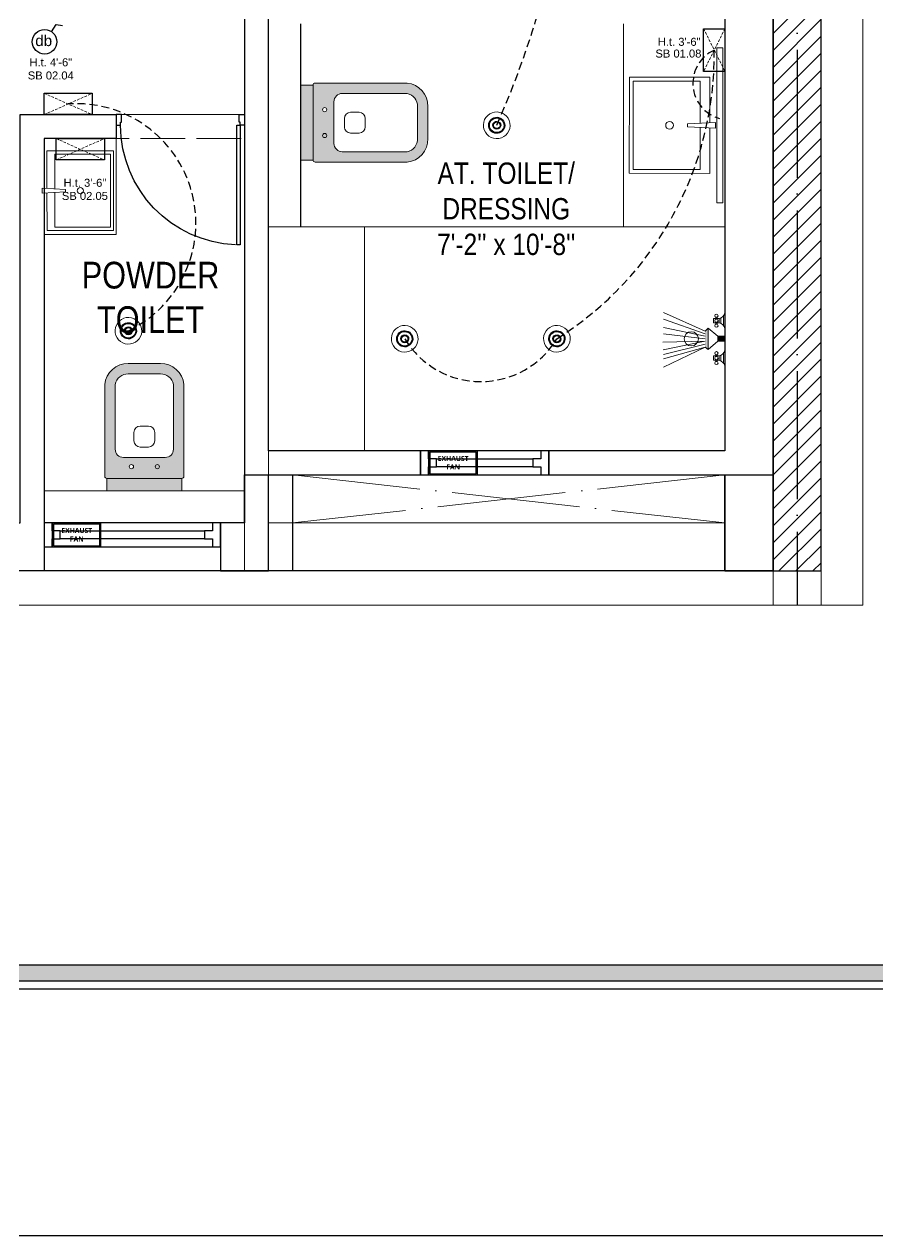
# Model space of a CAD drawing. Header units: millimetres. Extents: x 56222 to 3066687, y -650199 to -121287.
# Drawn here: x 143220.4 to 143380.3, y -176847.2 to -176620.2 of the extents above; entities that cross this region are included whole.
import ezdxf

# ---------------------------------------------------------------- set-up
doc = ezdxf.new("R2010")
doc.units = ezdxf.units.MM
doc.header["$MEASUREMENT"] = 0
for name, pattern in [('ACAD_ISO02W100', [15, 12, -3]), ('ACAD_ISO04W100', [30, 24, -3, 0, -3]), ('DASHED', [0.75, 0.5, -0.25]), ('DASHED2', [0.375, 0.25, -0.125])]:
    doc.linetypes.add(name, pattern=pattern)
doc.layers.add('AR DOOR', color=40, linetype='Continuous')
doc.layers.add('AR ELE-5', color=134, linetype='Continuous')
for name, color, linetype, lineweight in [('COLUMN', 1, 'Continuous', 30), ('dim05', 1, 'Continuous', 13), ('el', 7, 'Continuous', 20), ('ELEC-wires', 1, 'DASHED2', 13), ('Electrical', 84, 'Continuous', 30), ('ELEVATION ( SPIRAL STAIR )', 250, 'Continuous', 9), ('FIRST FLOOR ( TEXT )', 7, 'Continuous', 9), ('FURNITURE', 32, 'Continuous', 9), ('GROUND FLOOR', 7, 'Continuous', 9), ('GROUND FLOOR  ( HATCH )', 251, 'Continuous', 9), ('GROUND FLOOR  ( PLINE )', 251, 'Continuous', 30), ('Labelling', 1, 'Continuous', 25), ('Looping', 10, 'Continuous', 25), ('NAME PLATE', 7, 'Continuous', 25), ('SECOND FLOOR', 7, 'Continuous', 9), ('SECOND FLOOR  ( PLINE )', 251, 'Continuous', 30), ('SECOND FLOOR ( PLine )', 7, 'Continuous', 30), ('SECOND FLOOR ( TEXT )', 7, 'Continuous', 9), ('UTILITY', 48, 'Continuous', 9), ('X_PLOT', 1, 'Continuous', 9), ('XX~SLAB ( BEAM )~ ( DIM )', 7, 'Continuous', 9), ('XX~STR BEAM', 5, 'ACAD_ISO02W100', 9)]:
    doc.layers.add(name, color=color, linetype=linetype, lineweight=lineweight)
doc.layers.add('XX~SLAB ( PLINE )', color=251, linetype='Continuous', plot=False)
doc.styles.add("Cn_BT_0'-0", font='swissc.ttf')
doc.styles.add('KATHA', font='swissc.ttf')
doc.styles.get("Standard").update_dxf_attribs({"font": 'arial.ttf', "height": 6})

# ---------------------------------------------------------------- blocks, each defined once
blk = doc.blocks.new('A$C3EC62B37')
at = {"layer": 'FURNITURE', "lineweight": 30, "ltscale": 0.25, "true_color": 0xffffff}
h = blk.add_hatch(color=7, dxfattribs=at)
h.dxf.hatch_style = 1
h.paths.add_polyline_path([(-12.22, 0), (-12.22, 2.35), (-26.26, 2.35), (-26.26, 0)])
h.paths.add_polyline_path([(-26.26, 2.35), (-12.22, 2.35, 0.414214), (-11.83, 2.74), (-11.83, 19.96, 0.388639), (-16.24, 23.87), (-22.38, 23.87, 0.379499), (-26.65, 19.96), (-26.65, 2.74, 0.414214)])
h.paths.add_polyline_path([(-15.35, 6.26), (-23.13, 6.26, -0.414214), (-24.7, 7.83), (-24.7, 19.96, -0.349567), (-22.37, 21.91), (-16.24, 21.91, -0.364948), (-13.78, 19.96), (-13.78, 7.83, -0.414214)], flags=16)
h.paths.add_polyline_path([(-18.46, 8.22), (-20.02, 8.22, -0.414214), (-21.2, 9.39), (-21.2, 10.96, -0.414214), (-20.02, 12.13), (-18.46, 12.13, -0.414214), (-17.28, 10.96), (-17.28, 9.39, -0.414214)], flags=0)
h.paths.add_polyline_path([(-22.06, 4.53, -1), (-21.27, 4.53, -1)], flags=16)
at = {"layer": 'FURNITURE', "color": 0, "linetype": 'ByBlock', "lineweight": -2}
for p, q in [((-22.24, 23.87), (-16.24, 23.87)), ((-22.24, 21.91), (-16.24, 21.91)), ((-26.65, 2.74), (-26.65, 19.96)), ((-24.7, 7.83), (-24.7, 19.96)), ((-13.78, 7.83), (-13.78, 19.96)), ((-11.83, 2.74), (-11.83, 19.96)), ((-20.02, 12.13), (-18.46, 12.13)), ((-21.2, 9.39), (-21.2, 10.96)), ((-17.28, 9.39), (-17.28, 10.96)), ((-20.02, 8.22), (-18.46, 8.22)), ((-23.13, 6.26), (-15.35, 6.26)), ((-26.26, 2.35), (-12.22, 2.35)), ((-26.26, 2.35), (-26.26, 0)), ((-12.22, 2.35), (-12.22, 0)), ((-26.26, 0), (-12.22, 0)), ((-26.26, 0), (-12.22, 0))]:
    blk.add_line(p, q, dxfattribs=at)
for centre in [(-21.66, 4.53), (-16.81, 4.53)]:
    blk.add_circle(centre, 0.391, dxfattribs=at)
for centre, radius, start, end in [((-22.31, 19.5), 4.37, 89.0873, 174.0395), ((-16.17, 19.5), 4.37, 5.9605, 90.9127), ((-22.31, 19.48), 2.44, 88.437, 168.6348), ((-16.17, 19.48), 2.44, 11.3652, 91.563), ((-20.02, 10.96), 1.17, 90, 180), ((-18.46, 10.96), 1.17, 0, 90), ((-20.02, 9.39), 1.17, 180, 270), ((-18.46, 9.39), 1.17, 270, 0), ((-23.13, 7.83), 1.57, 180, 270), ((-15.35, 7.83), 1.57, 270, 0), ((-26.26, 2.74), 0.391, 180, 270), ((-12.22, 2.74), 0.391, 270, 0)]:
    blk.add_arc(centre, radius, start, end, dxfattribs=at)
blk = doc.blocks.new('*U356')
for points in [[(-40, 0), (0, 0), (0, 30), (10, 30), (10, 100), (-40, 100)], [(0, 0), (0, -1120), (30, -1120), (30, 0)], [(1160, 0), (1120, 0), (1120, 30), (1110, 30), (1110, 100), (1160, 100)]]:
    blk.add_lwpolyline(points, close=True)
at = {"layer": 'AR ELE-5', "linetype": 'ByBlock', "ltscale": 15}
blk.add_arc((-2, 1), 1122, 272.373, 359.9653, dxfattribs=at)
blk = doc.blocks.new('A$C07311617')
at = {"layer": 'UTILITY'}
h = blk.add_hatch(color=7, dxfattribs=at)
h.paths.add_polyline_path([(-3.13, 2.02), (-3.13, 0), (-3.74, 0), (-3.74, 0.46), (-3.74, 1.42)])
h.paths.add_polyline_path([(-3.13, 0), (-3.13, -0.46), (-3.13, -2.02), (-3.74, -1.59), (-3.74, -0.46), (-3.74, 0)])
h = blk.add_hatch(color=7, dxfattribs=at)
h.paths.add_polyline_path([(0, 0.46), (0, 0), (-1.35, 0), (-1.35, 0.46)])
h.paths.add_polyline_path([(0, 0), (0, -0.46), (-1.35, -0.46), (-1.35, 0)])
at = {"layer": 'UTILITY', "color": 7}
for p, q in [((-3.74, 1.42), (-11.52, 4.9)), ((-3.74, 0.94), (-11.52, 3.66)), ((-1.74, 3.79), (-1.74, 4.05)), ((-1.74, 2.99), (-1.74, 2.72)), ((-1.47, 3.79), (-1.47, 4.05)), ((-1.47, 2.99), (-1.47, 2.72)), ((-0.8, 3.9), (-0.8, 2.88)), ((-0.27, 2.44), (-0.27, 4.33)), ((-3.74, 0.46), (-11.52, 2.15)), ((-3.74, 0), (-11.52, 0.93)), ((-3.13, 2.02), (-3.74, 1.42)), ((-3.13, -0.46), (-3.13, 2.02)), ((-1.35, 0.46), (-3.13, 2.02)), ((-3.13, 0.46), (-3.13, 1.42)), ((-1.35, -0.46), (-1.35, 0.46)), ((-1.35, 0.46), (0, 0.46)), ((0, -0.46), (0, 0.46)), ((-3.74, -0.46), (-11.62, -0.61)), ((-3.74, -0.46), (-11.57, -2.09)), ((-3.74, -1.03), (-11.52, -2.96)), ((-3.74, -1.59), (-11.52, -5.3)), ((-3.74, -1.59), (-11.52, -3.73)), ((-3.74, -1.59), (-3.13, -2.02)), ((-3.13, -0.46), (-3.13, -2.02)), ((-1.35, -0.46), (-3.13, -2.02)), ((-1.35, -0.46), (0, -0.46)), ((-1.74, -3.22), (-1.74, -2.95)), ((-1.74, -4.02), (-1.74, -4.29)), ((-1.47, -3.22), (-1.47, -2.95)), ((-1.47, -4.02), (-1.47, -4.29)), ((-0.8, -4.13), (-0.8, -3.11)), ((-0.27, -2.68), (-0.27, -4.56))]:
    blk.add_line(p, q, dxfattribs=at)
for points in [[(-1.07, 2.99), (-2.14, 2.99), (-2.14, 3.79), (-1.07, 3.79)], [(-1.07, -3.22), (-2.14, -3.22), (-2.14, -4.02), (-1.07, -4.02)]]:
    blk.add_lwpolyline(points, close=True, dxfattribs=at)
for points in [[(-1.35, 0.46), (-3.13, 2.02)], [(-3.13, -2.02), (-1.35, -0.46)]]:
    blk.add_lwpolyline(points, dxfattribs=at)
for centre, radius in [((-1.6, 4.32), 0.298), ((-1.6, 3.39), 0.298), ((-1.6, 2.45), 0.298), ((-6.31, 0), 1.33), ((-1.6, -2.69), 0.298), ((-1.6, -3.62), 0.298), ((-1.6, -4.55), 0.298)]:
    blk.add_circle(centre, radius, dxfattribs=at)
for centre, start, end in [((-1.47, 5.26), 285.2551, 344.7449), ((-1.47, 1.52), 15.2551, 74.7449), ((-1.47, -1.75), 285.2551, 344.7449), ((-1.47, -5.49), 15.2551, 74.7449)]:
    blk.add_arc(centre, 1.52, start, end, dxfattribs=at)
blk = doc.blocks.new('6616')
at = {"color": 242, "linetype": 'DASHED', "true_color": 0xcd2027}
for p, q in [((386784.79, -36915.77), (386775.78, -36911.78)), ((386784.79, -36911.78), (386775.78, -36915.77))]:
    blk.add_line(p, q, dxfattribs=at)
at = {"layer": 'ELEC-wires', "color": 5, "linetype": 'ByBlock', "lineweight": 30, "ltscale": 4}
blk.add_lwpolyline([(386775.78, -36911.78), (386784.79, -36911.78), (386784.79, -36915.77), (386775.78, -36915.77)], close=True, dxfattribs=at)
blk = doc.blocks.new('A$C1B9B2090')
at = {"layer": 'Electrical', "ltscale": 10}
blk.add_line((0, 4.97), (10.08, 4.97), dxfattribs=at)
at = {"layer": 'Electrical', "ltscale": 2}
for points in [[(0, 0), (10.08, 0), (10.08, 4.97), (0, 4.97)], [(0.25, 0.25), (9.83, 0.25), (9.83, 4.72), (0.25, 4.72)]]:
    blk.add_lwpolyline(points, close=True, dxfattribs=at)
at = {"layer": 'Electrical', "ltscale": 2, "insert": (1.5, 3.92), "char_height": 1.05, "width": 7.1646, "attachment_point": 1}
blk.add_mtext('\\pxqc;{\\fMalgun Gothic|b1|i0|c0|p34;\\W5.565;\\C0;\\W1;EXHAUST \\P\\W7.7995;\\W1;FAN}', dxfattribs=at)
blk = doc.blocks.new('e')
at = {"layer": 'Electrical', "color": 5, "lineweight": 5, "ltscale": 8}
blk.add_ellipse((3359159.59, -519086.24), major_axis=(1.69, -1.84), ratio=1, start_param=-0.785398, end_param=5.497787, dxfattribs=at)
at = {"layer": 'Electrical', "color": 5, "ltscale": 8}
for major_axis, start_param, end_param in [((1.02, -1.1), -0.785398, 5.497787), ((-1.01, -0.93), 0.785398, 7.068583), ((-0.544, -0.501), 0.785398, 7.068583), ((-0.453, -0.417), 0.785398, 7.068583)]:
    blk.add_ellipse((3359159.59, -519086.24), major_axis=major_axis, ratio=1, start_param=start_param, end_param=end_param, dxfattribs=at)
blk = doc.blocks.new('LAYOUT FILE')
at = {"layer": 'NAME PLATE', "true_color": 0xd39e00}
h = blk.add_hatch(color=42, dxfattribs=at)
h.paths.add_polyline_path([(3346889.83, -513806.18), (3346889.83, -514260.7), (3347535.56, -514260.7), (3347535.56, -513806.18)])
h.paths.add_polyline_path([(3346894.36, -513810.71), (3347531.03, -513810.71), (3347531.03, -514256.17), (3346894.36, -514256.17)], flags=16)
at = {"layer": 'NAME PLATE', "color": 42, "true_color": 0xd39e00}
for points in [[(3346887.56, -513803.91), (3347537.83, -513803.91), (3347537.83, -514262.96), (3346887.56, -514262.96)], [(3346889.83, -513806.18), (3347535.56, -513806.18), (3347535.56, -514260.7), (3346889.83, -514260.7)], [(3346894.36, -513810.71), (3347531.03, -513810.71), (3347531.03, -514256.17), (3346894.36, -514256.17)]]:
    blk.add_lwpolyline(points, close=True, dxfattribs=at)

msp = doc.modelspace()

# ---------------------------------------------------------------- hatches: boundary and pattern name
at = {"layer": 'GROUND FLOOR  ( HATCH )'}
h = msp.add_hatch(dxfattribs=at)
h.set_pattern_fill('ANSI31', color=6, scale=18, style=0)
h.set_pattern_definition([(45, (26828.9481, -14103.4326), (-1.590990258, 1.590990258), [])])
h.paths.add_polyline_path([(143369.6341, -176564.7527), (143360.6341, -176564.7527), (143360.6341, -176722.607), (143369.6341, -176722.607)])

# ---------------------------------------------------------------- linework, layer by layer
at = {"layer": 'COLUMN'}
msp.add_lwpolyline([(143261.6341, -176713.607), (143261.6341, -176704.607), (143270.6341, -176704.607), (143270.6341, -176722.607), (143261.6341, -176722.607)], dxfattribs=at)
msp.add_lwpolyline([(143351.6341, -176704.607), (143360.6341, -176704.607), (143360.6341, -176722.607), (143351.6341, -176722.607)], close=True, dxfattribs=at)
at = {"layer": 'ELEVATION ( SPIRAL STAIR )', "color": 5}
msp.add_lwpolyline([(143350.0868, -176653.6667), (143351.2434, -176653.6667), (143351.2434, -176624.5677), (143350.0868, -176624.5677)], close=True, dxfattribs=at)
at = {"layer": 'FURNITURE'}
msp.add_line((143332.6341, -176658.107), (143332.6341, -176620.107), dxfattribs=at)
at = {"layer": 'FURNITURE', "color": 1, "lineweight": 30, "ltscale": 4, "elevation": 0.1256}
msp.add_lwpolyline([(143225.481, -176621.57), (143226.3993, -176620.2453), (143227.5824, -176620.4322)], dxfattribs=at)
at = {"layer": 'FURNITURE'}
for points in [[(143348.8091, -176639.6047), (143348.7946, -176648.1158), (143333.7007, -176648.107), (143333.7213, -176630.107), (143348.8153, -176630.1158), (143348.8097, -176638.6282)], [(143347.0087, -176639.5171), (143346.9947, -176647.3944), (143334.4213, -176647.3873), (143334.441, -176630.8277), (143347.0144, -176630.8348), (143347.0093, -176638.7134)], [(143224.6452, -176651.7669), (143224.6571, -176658.8019), (143237.1333, -176658.7946), (143237.1163, -176643.9164), (143224.6401, -176643.9236), (143224.6446, -176650.9597)], [(143226.1333, -176651.6944), (143226.1449, -176658.2056), (143236.5377, -176658.1997), (143236.5214, -176644.512), (143226.1286, -176644.5179), (143226.1328, -176651.0302)]]:
    msp.add_lwpolyline(points, dxfattribs=at)
for points in [[(143344.5929, -176638.8278), (143344.5925, -176639.3995), (143349.8893, -176639.6573), (143349.89, -176638.5771)], [(143237.6341, -176641.607), (143224.1341, -176641.607), (143224.1341, -176659.5659), (143237.6341, -176659.5659)], [(143228.1301, -176651.1247), (143228.1305, -176651.5972), (143223.7523, -176651.8103), (143223.7517, -176650.9174)], [(143266.1341, -176658.107), (143284.1341, -176658.107), (143284.1341, -176700.107), (143266.1341, -176700.107)]]:
    msp.add_lwpolyline(points, close=True, dxfattribs=at)
at = {"layer": 'FURNITURE', "color": 1, "lineweight": 30, "ltscale": 4}
msp.add_circle((143224.1967, -176623.4678, 0.1256), 2.2915, dxfattribs=at)
at = {"layer": 'FURNITURE'}
for centre, radius in [((143341.2477, -176639.1114), 0.7202), ((143230.8952, -176651.3591), 0.5953)]:
    msp.add_circle(centre, radius, dxfattribs=at)
at = {"layer": 'GROUND FLOOR'}
for p, q in [((143360.6341, -176564.7527), (143360.6341, -176729.0213)), ((143369.6341, -176564.7527), (143369.6341, -176729.0213)), ((143266.1341, -176658.107), (143351.6341, -176658.107))]:
    msp.add_line(p, q, dxfattribs=at)
at = {"layer": 'GROUND FLOOR', "color": 1, "linetype": 'ACAD_ISO04W100'}
msp.add_line((143365.1341, -176564.7527), (143365.1341, -176722.607), dxfattribs=at)
at = {"layer": 'GROUND FLOOR', "color": 6, "lineweight": 30}
msp.add_lwpolyline([(143360.6341, -176564.7527), (143360.6341, -176722.607), (143369.6341, -176722.607), (143369.6341, -176564.7527)], dxfattribs=at)
msp.add_lwpolyline([(143266.1341, -176572.607), (143351.6341, -176572.607), (143351.6341, -176700.107), (143266.1341, -176700.107)], close=True, dxfattribs=at)
at = {"layer": 'GROUND FLOOR  ( PLINE )'}
msp.add_lwpolyline([(143272.1341, -176620.107), (143272.1341, -176658.107)], dxfattribs=at)
at = {"layer": 'Labelling', "lineweight": 0, "ltscale": 10, "elevation": 0.1256}
msp.add_lwpolyline([(143104.5443, -176557.9523), (143377.4525, -176557.9523), (143377.4525, -176729.0213), (143104.5443, -176729.0213)], close=True, dxfattribs=at)
at = {"layer": 'Looping', "linetype": 'DASHED', "lineweight": 25, "ltscale": 3}
for centre, radius, start, end in [((143147.0194, -176567.4699), 177.0087, 336.127079, 357.689176), ((143286.6147, -176625.7454), 63.0236, 302.146269, 0.665873), ((143352.4821, -176631.2505), 6.8569, 114.541084, 254.08844), ((143230.1458, -176657.4526), 22.3901, 295.822597, 93.871436)]:
    msp.add_arc(centre, radius, start, end, dxfattribs=at)
at = {"layer": 'Looping', "color": 251, "linetype": 'DASHED', "lineweight": 25, "ltscale": 3, "true_color": 0x636466}
msp.add_arc((143305.8985, -176670.4703), 16.663, 211.219471, 328.780529, dxfattribs=at)
at = {"layer": 'SECOND FLOOR'}
for p, q in [((143261.6341, -176572.607), (143261.6341, -176722.607)), ((143266.1341, -176572.607), (143266.1341, -176722.607)), ((143351.6341, -176572.607), (143351.6341, -176700.107)), ((143261.6341, -176637.107), (143219.6341, -176637.107)), ((143231.6341, -176641.607), (143224.1341, -176641.607)), ((143224.1341, -176641.607), (143224.1341, -176722.607)), ((143266.1341, -176700.107), (143351.6341, -176700.107)), ((143266.1341, -176704.607), (143351.6341, -176704.607)), ((143351.6341, -176704.607), (143351.6341, -176722.607)), ((143261.6341, -176707.607), (143224.1341, -176707.607)), ((143351.6341, -176713.607), (143266.1341, -176713.607)), ((143360.6341, -176722.607), (143104.5443, -176722.607))]:
    msp.add_line(p, q, dxfattribs=at)
at = {"layer": 'SECOND FLOOR', "linetype": 'ACAD_ISO02W100', "ltscale": 0.7}
msp.add_line((143231.6341, -176641.607), (143261.6341, -176641.607), dxfattribs=at)
at = {"layer": 'SECOND FLOOR', "color": 1, "linetype": 'ACAD_ISO04W100'}
for p, q in [((143270.6341, -176704.607), (143351.6341, -176713.607)), ((143351.6341, -176704.607), (143270.6341, -176713.607))]:
    msp.add_line(p, q, dxfattribs=at)
at = {"layer": 'SECOND FLOOR  ( PLINE )'}
msp.add_lwpolyline([(143351.6341, -176564.7527), (143351.6341, -176568.107), (143320.1341, -176568.107), (143320.1341, -176572.607), (143351.6341, -176572.607), (143351.6341, -176700.107), (143318.629, -176700.107), (143318.629, -176704.607), (143351.6341, -176704.607), (143351.6341, -176722.607), (143360.6341, -176722.607), (143360.6341, -176564.7527)], dxfattribs=at)
at = {"layer": 'SECOND FLOOR ( PLine )'}
for points in [[(143261.6341, -176722.607), (143261.6341, -176722.607), (143266.1341, -176722.607), (143266.1341, -176704.607), (143294.629, -176704.607), (143294.629, -176700.107), (143266.1341, -176700.107), (143266.1341, -176572.607), (143290.1341, -176572.607), (143290.1341, -176568.107), (143261.6341, -176568.107), (143261.6341, -176572.607), (143261.6341, -176572.607), (143261.6341, -176713.607)], [(143261.6341, -176713.607), (143257.1341, -176713.607), (143257.1341, -176722.607), (143261.6341, -176722.607)]]:
    msp.add_lwpolyline(points, dxfattribs=at)
msp.add_lwpolyline([(143224.1341, -176637.107), (143237.6341, -176637.107), (143237.6341, -176641.607), (143224.1341, -176641.607), (143224.1341, -176641.607), (143224.1341, -176722.607), (143161.1341, -176722.607), (143161.1341, -176713.607), (143219.6341, -176713.607), (143219.6341, -176637.107)], close=True, dxfattribs=at)
at = {"layer": 'X_PLOT', "linetype": 'ACAD_ISO04W100', "lineweight": 30}
msp.add_line((143365.1341, -176564.7527), (143365.1341, -176729.0213), dxfattribs=at)
at = {"layer": 'XX~SLAB ( BEAM )~ ( DIM )', "color": 242, "linetype": 'DASHED', "true_color": 0xcd2027}
for p, q in [((143351.6341, -176621.013), (143347.6341, -176629.013)), ((143347.6341, -176621.013), (143351.6341, -176629.013))]:
    msp.add_line(p, q, dxfattribs=at)
at = {"layer": 'XX~SLAB ( BEAM )~ ( DIM )', "color": 3, "lineweight": 30}
msp.add_lwpolyline([(142945.2262, -176068.4444), (143500.1699, -176068.4444), (143500.1699, -176847.1604), (142945.2262, -176847.1604)], close=True, dxfattribs=at)
at = {"layer": 'XX~SLAB ( PLINE )'}
msp.add_line((143261.6341, -176713.607), (143224.1341, -176713.607), dxfattribs=at)
msp.add_lwpolyline([(143360.6341, -176564.7527), (143360.6341, -176722.607), (143351.6341, -176722.607), (143331.8294, -176722.607), (143291.4923, -176722.607), (143266.1341, -176722.607), (143119.1341, -176722.607), (143104.5443, -176722.607)], dxfattribs=at)
for points in [[(143318.629, -176700.107), (143317.129, -176700.107), (143317.129, -176701.607), (143315.629, -176701.607), (143315.629, -176703.107), (143297.629, -176703.107), (143297.629, -176701.607), (143296.129, -176701.607), (143296.129, -176700.107), (143294.629, -176700.107), (143294.629, -176704.607), (143296.129, -176704.607), (143296.129, -176703.107), (143297.629, -176703.107), (143297.629, -176701.607), (143315.629, -176701.607), (143315.629, -176703.107), (143317.129, -176703.107), (143317.129, -176704.607), (143318.629, -176704.607), (143318.629, -176700.107), (143294.629, -176700.107), (143294.629, -176704.607), (143318.629, -176704.607)], [(143257.1341, -176713.607), (143255.6341, -176713.607), (143255.6341, -176715.107), (143254.1341, -176715.107), (143254.1341, -176716.607), (143227.1341, -176716.607), (143227.1341, -176715.107), (143225.6341, -176715.107), (143225.6341, -176713.607), (143224.1341, -176713.607), (143224.1341, -176718.107), (143225.6341, -176718.107), (143225.6341, -176716.607), (143227.1341, -176716.607), (143227.1341, -176715.107), (143254.1341, -176715.107), (143254.1341, -176716.607), (143255.6341, -176716.607), (143255.6341, -176718.107), (143257.1341, -176718.107), (143257.1341, -176713.607), (143224.1341, -176713.607), (143224.1341, -176718.107), (143257.1341, -176718.107)]]:
    msp.add_lwpolyline(points, close=True, dxfattribs=at)
at = {"layer": 'XX~STR BEAM', "lineweight": 30}
msp.add_lwpolyline([(143347.6341, -176621.013), (143351.6341, -176621.013), (143351.6341, -176629.013), (143347.6341, -176629.013)], close=True, dxfattribs=at)

# ---------------------------------------------------------------- block references
at = {"xscale": 0.9052782660299882, "yscale": 0.9052782660299882, "zscale": 0.9052782660299882}
for p in [(143296.129, -176704.607), (143225.6341, -176718.107)]:
    msp.add_blockref('A$C1B9B2090', p, dxfattribs=at)
at = {"layer": 'AR DOOR', "linetype": 'ByBlock', "lineweight": -2, "extrusion": (0, 0, -1), "xscale": 0.02000000000004664, "yscale": 0.02000000000004664, "zscale": -0.02000000000004664}
msp.add_blockref('*U356', (-143260.8341, -176639.107), dxfattribs=at)
at = {"layer": 'dim05', "rotation": 270}
for p in [(662395.1239, 3182520.4824), (662377.8883, 3182480.4824), (662406.3883, 3182480.4824)]:
    msp.add_blockref('e', p, dxfattribs=at)
at = {"layer": 'dim05'}
msp.add_blockref('e', (-3215919.6908, 342408.6328), dxfattribs=at)
at = {"layer": 'el', "color": 1, "rotation": 180}
for p in [(530008.9214, -213548.8908), (530011.1714, -213557.3777)]:
    msp.add_blockref('6616', p, dxfattribs=at)
at = {"layer": 'FURNITURE', "rotation": 270.0000000028459}
msp.add_blockref('A$C3EC62B37', (143272.1341, -176657.8459), dxfattribs=at)
at = {"layer": 'FURNITURE', "lineweight": 18, "rotation": 0.03312803684924393}
msp.add_blockref('A$C07311617', (143351.6341, -176679.107), dxfattribs=at)
at = {"layer": 'FURNITURE'}
msp.add_blockref('A$C3EC62B37', (143262.123, -176707.607), dxfattribs=at)
at = {"layer": 'NAME PLATE', "lineweight": 0, "xscale": 0.6686730711031493, "yscale": 0.6686730711031493, "zscale": 0.6686730711031493}
msp.add_blockref('LAYOUT FILE', (-2094952.8409, 167072.8105), dxfattribs=at)

# ---------------------------------------------------------------- texts
at = {"layer": 'Electrical', "color": 240, "true_color": 0xed1f24, "transparency": 33554687}
for s, p in [('H.t. 3\'-6"', (143339.051, -176624.2213)), ('H.t. 4\'-6"', (143221.3614, -176628.0599, 0.1256)), ('H.t. 3\'-6"', (143227.7507, -176650.6304, 0.1256))]:
    msp.add_text(s, height=1.5, dxfattribs=at).set_placement(p)
at = {"layer": 'Electrical', "color": 5, "transparency": 33554687}
for s, p in [('SB 01.08', (143338.5999, -176626.4191)), ('SB 02.04', (143221.0492, -176630.5223, 0.1256)), ('SB 02.05', (143227.4385, -176653.0928, 0.1256))]:
    msp.add_text(s, height=1.5, dxfattribs=at).set_placement(p)
at = {"layer": 'Electrical', "color": 1, "insert": (143225.6182, -176622.2323, 0.1256), "char_height": 2.03575, "attachment_point": 3}
msp.add_mtext_dynamic_manual_height_columns('db', width=2.035749, gutter_width=0.6786, heights=[2.6009], dxfattribs=at)
at = {"layer": 'FIRST FLOOR ( TEXT )', "insert": (143310.6738, -176654.7761), "char_height": 4, "attachment_point": 5, "style": 'KATHA'}
msp.add_mtext("AT. TOILET/\\PDRESSING\\P7'-2'' x 10'-8''", dxfattribs=at)
at = {"layer": 'SECOND FLOOR ( TEXT )', "insert": (143244.0528, -176671.3903), "char_height": 5, "attachment_point": 5, "style": "Cn_BT_0'-0"}
msp.add_mtext('POWDER\\PTOILET', dxfattribs=at)

doc.saveas('drawing.dxf')
